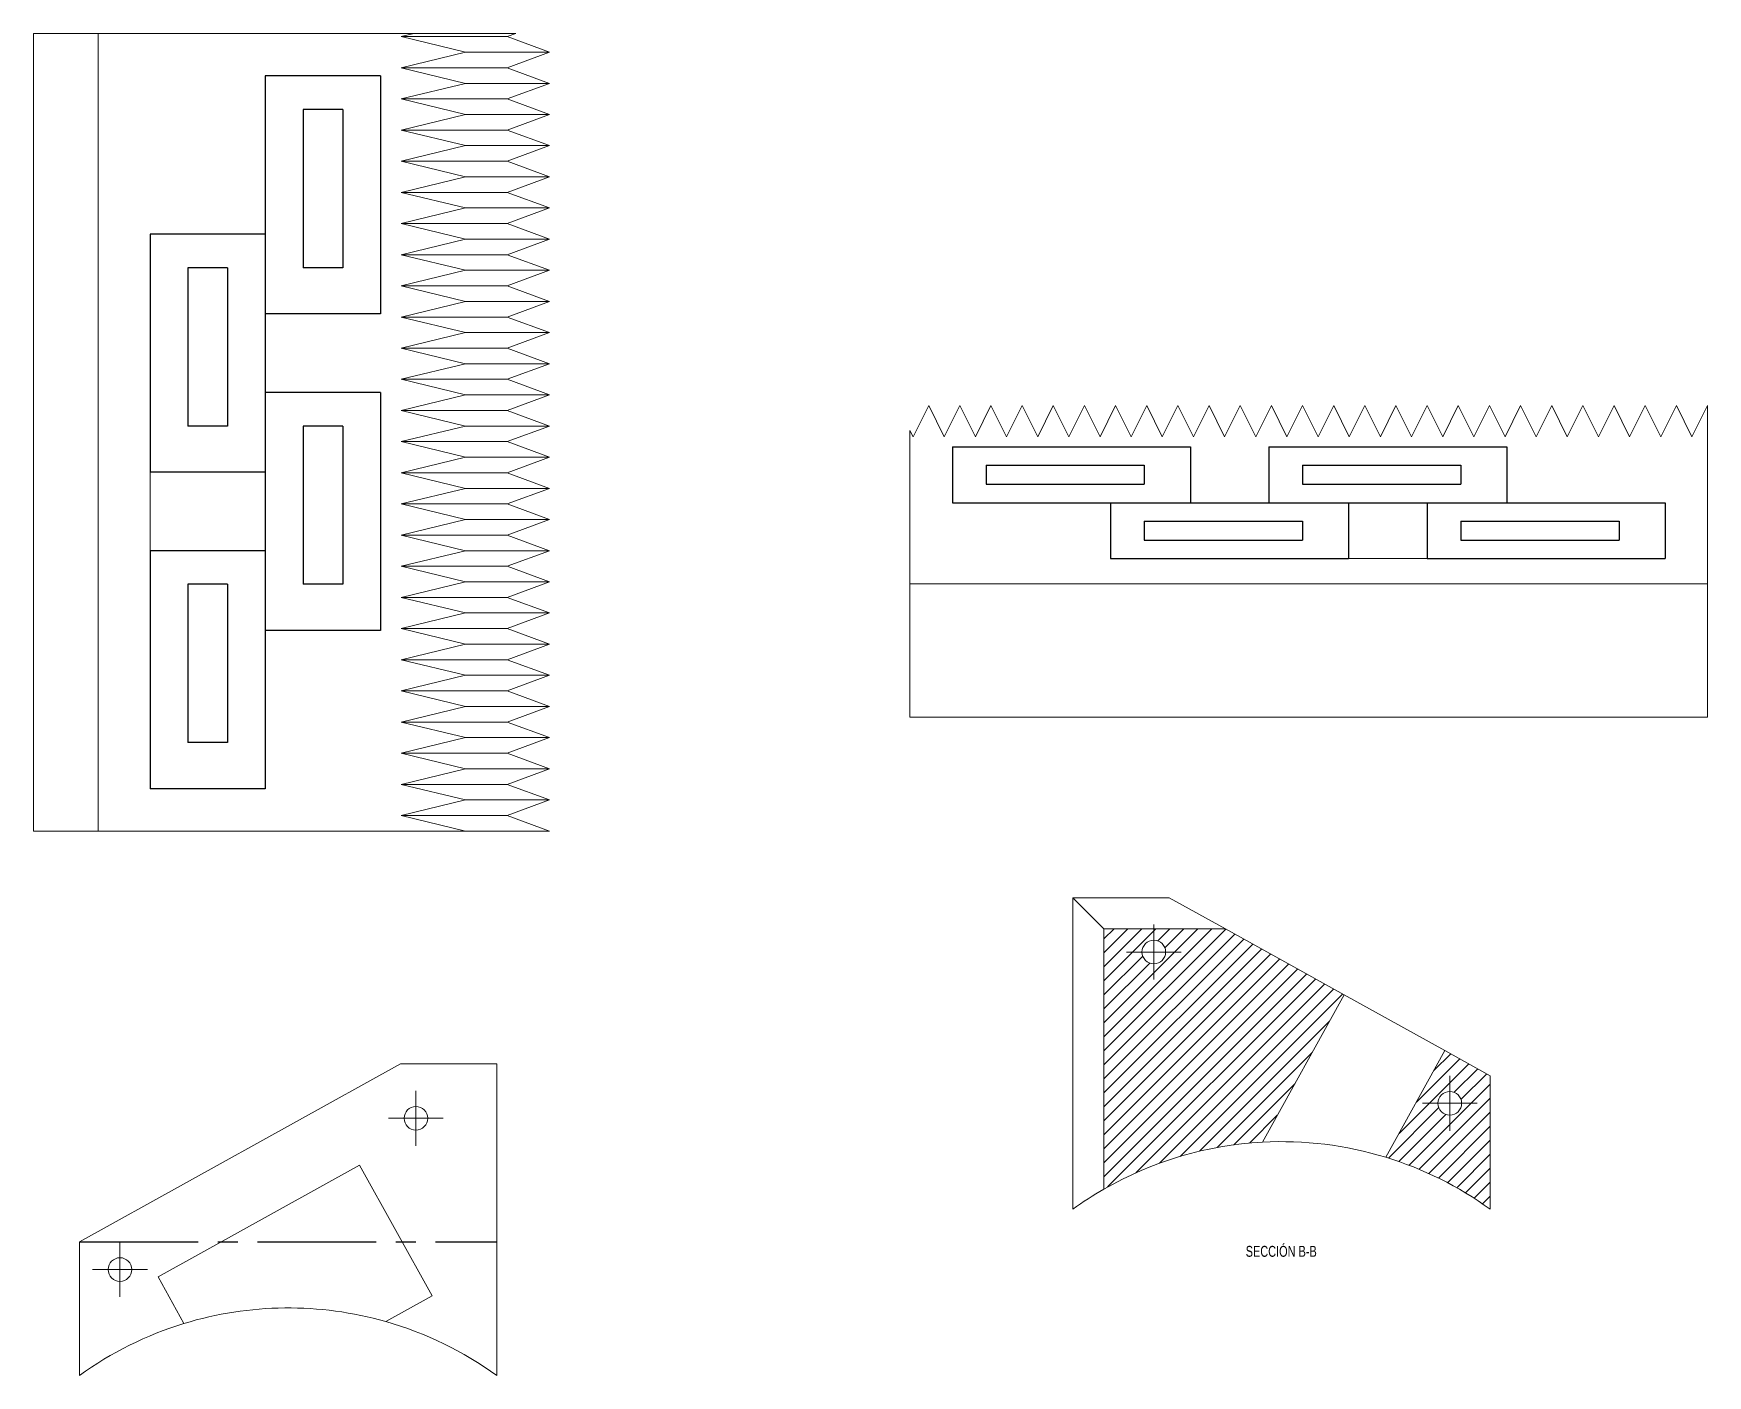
# Model space of a CAD drawing. Header units: millimetres. Extents: x 373 to 1237, y 912 to 1286.
# Drawn here: x 372.8 to 641.5, y 1070.5 to 1285.9 of the extents above; entities that cross this region are included whole.
import ezdxf

# ---------------------------------------------------------------- set-up
doc = ezdxf.new("R2010")
doc.units = ezdxf.units.MM
doc.linetypes.add('CENTER2', pattern=[28.575000000000003, 19.05, -3.175, 3.175, -3.175])
doc.styles.add('SLDTEXTSTYLE0', font='TXT', dxfattribs={"width": 0.75})
pattern_1 = [(45, (58.71661467833314, 852.2474516610171), (-1.122532015133644, 1.122532015133644), [])]

# ---------------------------------------------------------------- blocks, each defined once
blk = doc.blocks.new('SW_CENTERMARKSYMBOL_0')
at = {"color": 0, "linetype": 'Continuous', "lineweight": 0}
for p, q in [((0, 5.000000000000004), (0, 8.797300000000007)), ((-5.000000000000004, 0), (-8.797300000000007, 0)), ((0, 0), (-5.000000000000004, 0)), ((0, 0), (0, 5.000000000000004)), ((0, 0), (0, -5.000000000000004)), ((0, 0), (5.000000000000004, 0)), ((5.000000000000004, 0), (8.797299999999952, 0)), ((0, -5.000000000000004), (0, -8.797300000000007))]:
    blk.add_line(p, q, dxfattribs=at)
blk = doc.blocks.new('SW_CENTERMARKSYMBOL_1')
at = {"color": 0, "linetype": 'Continuous', "lineweight": 0}
for p, q in [((0, 5.000000000000004), (0, 8.797299999999897)), ((-4.999999999999948, 0), (-8.797299999999952, 0)), ((0, 0), (-4.999999999999948, 0)), ((0, 0), (0, 5.000000000000004)), ((0, 0), (0, -5.000000000000004)), ((0, 0), (5.000000000000004, 0)), ((5.000000000000004, 0), (8.797300000000007, 0)), ((0, -5.000000000000004), (0, -8.797300000000007))]:
    blk.add_line(p, q, dxfattribs=at)
blk = doc.blocks.new('SW_CENTERMARKSYMBOL_4')
at = {"color": 0, "linetype": 'Continuous', "lineweight": 0}
for p, q in [((0, 5.000000000000004), (0, 8.797300000000007)), ((-4.999999999999893, 0), (-8.797299999999897, 0)), ((0, 0), (-4.999999999999893, 0)), ((0, 0), (0, 5.000000000000004)), ((0, 0), (0, -5.000000000000004)), ((0, 0), (5.000000000000115, 0)), ((5.000000000000115, 0), (8.797300000000119, 0)), ((0, -5.000000000000004), (0, -8.797300000000007))]:
    blk.add_line(p, q, dxfattribs=at)
blk = doc.blocks.new('SW_CENTERMARKSYMBOL_5')
at = {"color": 0, "linetype": 'Continuous', "lineweight": 0}
for p, q in [((0, 5.000000000000004), (0, 8.797299999999897)), ((-5.000000000000004, 0), (-8.797299999999897, 0)), ((0, 0), (-5.000000000000004, 0)), ((0, 0), (0, 5.000000000000004)), ((0, 0), (0, -5.000000000000004)), ((0, 0), (5.000000000000004, 0)), ((5.000000000000004, 0), (8.797300000000007, 0)), ((0, -5.000000000000004), (0, -8.797300000000007))]:
    blk.add_line(p, q, dxfattribs=at)
blk = doc.blocks.new('*U46')
at = {"color": 0, "linetype": 'CENTER2', "transparency": 16777216}
blk.add_line((-3.5, 0), (63.50000397888297, 0), dxfattribs=at)

msp = doc.modelspace()

# ---------------------------------------------------------------- hatches: boundary and pattern name
at = {"linetype": 'Continuous', "lineweight": 0}
h = msp.add_hatch(dxfattribs=at)
h.set_pattern_fill('ANSI31', scale=0.5, style=0)
h.set_pattern_definition(pattern_1)
edge = h.paths.add_edge_path(flags=0)
edge.add_line((583.1501629575189, 1131.611771734092), (564.0834533418797, 1142.180621455463))
edge.add_line((564.0834533418797, 1142.180621455463), (544.6048589336274, 1142.180621455463))
edge.add_line((544.6048589336274, 1142.180621455463), (544.6048589336274, 1100.415228049966))
edge.add_arc((573.1048589336272, 1050.878650655075), 57.15000000000002, 93.082183385735, 119.91321446605599, ccw=False)
edge.add_line((570.0320001983127, 1107.945979655062), (583.1501629575187, 1131.611771734093))
edge = h.paths.add_edge_path(flags=0)
edge.add_arc((552.6048589336272, 1138.460621455463), 1.898649999999984, 0, 360)
h = msp.add_hatch(dxfattribs=at)
h.set_pattern_fill('ANSI31', scale=0.5, style=0)
h.set_pattern_definition(pattern_1)
edge = h.paths.add_edge_path(flags=0)
edge.add_line((606.6048589336272, 1097.180621455463), (606.6048589336272, 1118.610621455462))
edge.add_line((606.6048589336272, 1118.610621455463), (599.3306275395973, 1122.642793759535))
edge.add_line((599.3306275395976, 1122.642793759535), (589.8410582279803, 1105.52315754442))
edge.add_arc((573.1048589336272, 1050.878650655075), 57.15000000000002, 54.11383598828888, 72.9715282081616, ccw=False)
edge = h.paths.add_edge_path(flags=0)
edge.add_arc((600.1048589336272, 1114.180621455463), 1.898649999999985, 0, 360)

# ---------------------------------------------------------------- linework, layer by layer
at = {"color": 7, "linetype": 'Continuous', "lineweight": 15}
for p, q in [((372.796264544158, 1285.867565419388), (372.796264544158, 1157.867565419388)), ((383.185734706037, 1285.867565419388), (372.796264544158, 1285.867565419388)), ((383.185734706037, 1285.867565419388), (383.185734706037, 1157.867565419388)), ((433.86542210068, 1285.867565419388), (383.185734706037, 1285.867565419388)), ((433.86542210068, 1285.867565419388), (431.8027567610527, 1285.367565419388)), ((431.8027567610527, 1285.367565419388), (442.1160834591892, 1282.867565419388)), ((431.8027567610527, 1285.367565419388), (448.8391192978854, 1285.367565419388)), ((450.1985486252711, 1285.867565419388), (433.86542210068, 1285.867565419388)), ((450.1985486252711, 1285.867565419388), (448.8391192978854, 1285.367565419388)), ((448.8391192978854, 1285.367565419388), (455.636265934814, 1282.867565419388)), ((442.1160834591892, 1282.867565419388), (431.8027567610527, 1280.367565419388)), ((442.1160834591892, 1282.867565419388), (455.636265934814, 1282.867565419388)), ((455.636265934814, 1282.867565419388), (448.8391192978854, 1280.367565419388)), ((431.8027567610527, 1280.367565419388), (442.1160834591892, 1277.867565419388)), ((431.8027567610527, 1280.367565419388), (448.8391192978854, 1280.367565419388)), ((448.8391192978854, 1280.367565419388), (455.636265934814, 1277.867565419388)), ((442.1160834591892, 1277.867565419388), (431.8027567610527, 1275.367565419388)), ((442.1160834591892, 1277.867565419388), (455.636265934814, 1277.867565419388)), ((455.636265934814, 1277.867565419388), (448.8391192978854, 1275.367565419388)), ((431.8027567610527, 1275.367565419388), (442.1160834591892, 1272.867565419388)), ((431.8027567610527, 1275.367565419388), (448.8391192978854, 1275.367565419388)), ((448.8391192978854, 1275.367565419388), (455.636265934814, 1272.867565419388)), ((442.1160834591892, 1272.867565419388), (431.8027567610527, 1270.367565419388)), ((442.1160834591892, 1272.867565419388), (455.636265934814, 1272.867565419388)), ((455.636265934814, 1272.867565419388), (448.8391192978854, 1270.367565419388)), ((431.8027567610527, 1270.367565419388), (442.1160834591892, 1267.867565419388)), ((431.8027567610527, 1270.367565419388), (448.8391192978854, 1270.367565419388)), ((448.8391192978854, 1270.367565419388), (455.6362659348141, 1267.867565419388)), ((442.1160834591892, 1267.867565419388), (431.8027567610527, 1265.367565419388)), ((442.1160834591892, 1267.867565419388), (455.6362659348141, 1267.867565419388)), ((455.6362659348141, 1267.867565419388), (448.8391192978854, 1265.367565419388)), ((431.8027567610527, 1265.367565419388), (442.1160834591892, 1262.867565419388)), ((431.8027567610527, 1265.367565419388), (448.8391192978854, 1265.367565419388)), ((442.1160834591892, 1262.867565419388), (431.8027567610527, 1260.367565419388)), ((442.1160834591892, 1262.867565419388), (455.6362659348141, 1262.867565419388)), ((448.8391192978854, 1265.367565419388), (455.6362659348141, 1262.867565419388)), ((455.6362659348141, 1262.867565419388), (448.8391192978854, 1260.367565419388)), ((431.8027567610527, 1260.367565419388), (442.1160834591892, 1257.867565419388)), ((431.8027567610527, 1260.367565419388), (448.8391192978854, 1260.367565419388)), ((448.8391192978854, 1260.367565419388), (455.6362659348141, 1257.867565419388)), ((442.1160834591892, 1257.867565419388), (431.8027567610527, 1255.367565419388)), ((442.1160834591892, 1257.867565419388), (455.6362659348141, 1257.867565419388)), ((455.6362659348141, 1257.867565419388), (448.8391192978854, 1255.367565419388)), ((431.8027567610527, 1255.367565419388), (442.1160834591892, 1252.867565419388)), ((431.8027567610527, 1255.367565419388), (448.8391192978854, 1255.367565419388)), ((448.8391192978854, 1255.367565419388), (455.6362659348141, 1252.867565419388)), ((442.1160834591892, 1252.867565419388), (431.8027567610527, 1250.367565419388)), ((442.1160834591892, 1252.867565419388), (455.6362659348141, 1252.867565419388)), ((455.6362659348141, 1252.867565419388), (448.8391192978855, 1250.367565419388)), ((431.8027567610527, 1250.367565419388), (442.1160834591892, 1247.867565419388)), ((431.8027567610527, 1250.367565419388), (448.8391192978855, 1250.367565419388)), ((448.8391192978855, 1250.367565419388), (455.6362659348141, 1247.867565419388)), ((442.1160834591892, 1247.867565419388), (431.8027567610527, 1245.367565419388)), ((442.1160834591892, 1247.867565419388), (455.6362659348141, 1247.867565419388)), ((455.6362659348141, 1247.867565419388), (448.8391192978855, 1245.367565419388)), ((431.8027567610527, 1245.367565419388), (442.1160834591892, 1242.867565419388)), ((431.8027567610527, 1245.367565419388), (448.8391192978855, 1245.367565419388)), ((448.8391192978855, 1245.367565419388), (455.6362659348141, 1242.867565419388)), ((442.1160834591892, 1242.867565419388), (431.8027567610527, 1240.367565419388)), ((442.1160834591892, 1242.867565419388), (455.6362659348141, 1242.867565419388)), ((455.6362659348141, 1242.867565419388), (448.8391192978855, 1240.367565419388)), ((431.8027567610527, 1240.367565419388), (442.1160834591892, 1237.867565419388)), ((431.8027567610527, 1240.367565419388), (448.8391192978855, 1240.367565419388)), ((448.8391192978855, 1240.367565419388), (455.6362659348141, 1237.867565419388)), ((442.1160834591892, 1237.867565419388), (431.8027567610527, 1235.367565419388)), ((442.1160834591892, 1237.867565419388), (455.6362659348141, 1237.867565419388)), ((455.6362659348141, 1237.867565419388), (448.8391192978855, 1235.367565419388)), ((431.8027567610527, 1235.367565419388), (442.1160834591892, 1232.867565419388)), ((431.8027567610527, 1235.367565419388), (448.8391192978855, 1235.367565419388)), ((448.8391192978855, 1235.367565419388), (455.6362659348142, 1232.867565419388)), ((442.1160834591892, 1232.867565419388), (431.8027567610527, 1230.367565419388)), ((442.1160834591892, 1232.867565419388), (455.6362659348142, 1232.867565419388)), ((455.6362659348142, 1232.867565419388), (448.8391192978855, 1230.367565419388)), ((431.8027567610527, 1230.367565419388), (442.1160834591892, 1227.867565419388)), ((431.8027567610527, 1230.367565419388), (448.8391192978855, 1230.367565419388)), ((442.1160834591892, 1227.867565419388), (431.8027567610527, 1225.367565419388)), ((442.1160834591892, 1227.867565419388), (455.6362659348142, 1227.867565419388)), ((448.8391192978855, 1230.367565419388), (455.6362659348142, 1227.867565419388)), ((455.6362659348142, 1227.867565419388), (448.8391192978855, 1225.367565419388)), ((431.8027567610527, 1225.367565419388), (442.1160834591892, 1222.867565419388)), ((431.8027567610527, 1225.367565419388), (448.8391192978855, 1225.367565419388)), ((448.8391192978855, 1225.367565419388), (455.6362659348142, 1222.867565419388)), ((513.9721844535613, 1221.140202675047), (516.4721844535613, 1226.140202675047)), ((516.4721844535613, 1226.140202675047), (518.9721844535613, 1221.140202675047)), ((518.9721844535613, 1221.140202675047), (521.4721844535613, 1226.140202675047)), ((521.4721844535613, 1226.140202675047), (523.9721844535613, 1221.140202675047)), ((523.9721844535613, 1221.140202675047), (526.4721844535613, 1226.140202675047)), ((526.4721844535613, 1226.140202675047), (528.9721844535613, 1221.140202675047)), ((528.9721844535613, 1221.140202675047), (531.4721844535613, 1226.140202675047)), ((531.4721844535613, 1226.140202675047), (533.9721844535613, 1221.140202675047)), ((533.9721844535613, 1221.140202675047), (536.4721844535613, 1226.140202675047)), ((536.4721844535613, 1226.140202675047), (538.9721844535613, 1221.140202675047)), ((538.9721844535613, 1221.140202675047), (541.4721844535613, 1226.140202675047)), ((541.4721844535613, 1226.140202675047), (543.9721844535613, 1221.140202675047)), ((543.9721844535613, 1221.140202675047), (546.4721844535613, 1226.140202675047)), ((546.4721844535613, 1226.140202675047), (548.9721844535613, 1221.140202675047)), ((548.9721844535613, 1221.140202675047), (551.4721844535613, 1226.140202675047)), ((551.4721844535613, 1226.140202675047), (553.9721844535613, 1221.140202675047)), ((553.9721844535613, 1221.140202675047), (556.4721844535613, 1226.140202675047)), ((556.4721844535613, 1226.140202675047), (558.9721844535613, 1221.140202675047)), ((558.9721844535613, 1221.140202675047), (561.4721844535613, 1226.140202675047)), ((561.4721844535613, 1226.140202675047), (563.9721844535613, 1221.140202675047)), ((563.9721844535613, 1221.140202675047), (566.4721844535613, 1226.140202675047)), ((566.4721844535613, 1226.140202675047), (568.9721844535613, 1221.140202675047)), ((568.9721844535613, 1221.140202675047), (571.4721844535613, 1226.140202675047)), ((571.4721844535613, 1226.140202675047), (573.9721844535613, 1221.140202675047)), ((573.9721844535613, 1221.140202675047), (576.4721844535613, 1226.140202675047)), ((576.4721844535613, 1226.140202675047), (578.9721844535613, 1221.140202675047)), ((578.9721844535613, 1221.140202675047), (581.4721844535613, 1226.140202675047)), ((581.4721844535613, 1226.140202675047), (583.9721844535613, 1221.140202675047)), ((583.9721844535613, 1221.140202675047), (586.4721844535613, 1226.140202675047)), ((586.4721844535613, 1226.140202675047), (588.9721844535613, 1221.140202675047)), ((588.9721844535613, 1221.140202675047), (591.4721844535613, 1226.140202675047)), ((591.4721844535613, 1226.140202675047), (593.9721844535613, 1221.140202675047)), ((593.9721844535613, 1221.140202675047), (596.4721844535613, 1226.140202675047)), ((596.4721844535613, 1226.140202675047), (598.9721844535613, 1221.140202675047)), ((598.9721844535613, 1221.140202675047), (601.4721844535613, 1226.140202675047)), ((601.4721844535613, 1226.140202675047), (603.9721844535613, 1221.140202675047)), ((603.9721844535613, 1221.140202675047), (606.4721844535613, 1226.140202675047)), ((606.4721844535613, 1226.140202675047), (608.9721844535613, 1221.140202675047)), ((608.9721844535613, 1221.140202675047), (611.4721844535613, 1226.140202675047)), ((611.4721844535613, 1226.140202675047), (613.9721844535613, 1221.140202675047)), ((613.9721844535613, 1221.140202675047), (616.4721844535613, 1226.140202675047)), ((616.4721844535613, 1226.140202675047), (618.9721844535613, 1221.140202675047)), ((618.9721844535613, 1221.140202675047), (621.4721844535613, 1226.140202675047)), ((621.4721844535613, 1226.140202675047), (623.9721844535613, 1221.140202675047)), ((623.9721844535613, 1221.140202675047), (626.4721844535613, 1226.140202675047)), ((626.4721844535613, 1226.140202675047), (628.9721844535613, 1221.140202675047)), ((628.9721844535613, 1221.140202675047), (631.4721844535613, 1226.140202675047)), ((631.4721844535613, 1226.140202675047), (633.9721844535613, 1221.140202675047)), ((633.9721844535613, 1221.140202675047), (636.4721844535613, 1226.140202675047)), ((636.4721844535613, 1226.140202675047), (638.9721844535613, 1221.140202675047)), ((638.9721844535613, 1221.140202675047), (641.4721844535613, 1226.140202675047)), ((641.4721844535613, 1226.140202675047), (641.4721844535613, 1197.570202675046)), ((442.1160834591892, 1222.867565419388), (431.8027567610527, 1220.367565419388)), ((442.1160834591892, 1222.867565419388), (455.6362659348142, 1222.867565419388)), ((455.6362659348142, 1222.867565419388), (448.8391192978855, 1220.367565419388)), ((431.8027567610527, 1220.367565419388), (442.1160834591892, 1217.867565419388)), ((431.8027567610527, 1220.367565419388), (448.8391192978855, 1220.367565419388)), ((448.8391192978855, 1220.367565419388), (455.6362659348142, 1217.867565419388)), ((513.4721844535613, 1222.140202675047), (513.4721844535613, 1197.570202675046)), ((513.4721844535613, 1222.140202675047), (513.9721844535613, 1221.140202675047)), ((442.1160834591892, 1217.867565419388), (431.8027567610527, 1215.367565419388)), ((442.1160834591892, 1217.867565419388), (455.6362659348142, 1217.867565419388)), ((455.6362659348142, 1217.867565419388), (448.8391192978855, 1215.367565419388)), ((391.5027567610527, 1202.867565419388), (391.5027567610527, 1215.467565419387)), ((391.5027567610527, 1215.467565419387), (410.0027567610527, 1215.467565419387)), ((410.0027567610527, 1215.467565419387), (410.0027567610527, 1202.867565419388)), ((431.8027567610527, 1215.367565419388), (442.1160834591892, 1212.867565419388)), ((431.8027567610527, 1215.367565419388), (448.8391192978855, 1215.367565419388)), ((448.8391192978855, 1215.367565419388), (455.6362659348142, 1212.867565419388)), ((442.1160834591892, 1212.867565419388), (431.8027567610527, 1210.367565419388)), ((442.1160834591892, 1212.867565419388), (455.6362659348142, 1212.867565419388)), ((455.6362659348142, 1212.867565419388), (448.8391192978856, 1210.367565419388)), ((431.8027567610527, 1210.367565419388), (442.1160834591892, 1207.867565419388)), ((431.8027567610527, 1210.367565419388), (448.8391192978856, 1210.367565419388)), ((448.8391192978856, 1210.367565419388), (455.6362659348142, 1207.867565419388)), ((583.8721844535613, 1210.571352953676), (596.4721844535613, 1210.571352953676)), ((583.8721844535613, 1201.602374979119), (583.8721844535613, 1210.571352953676)), ((596.4721844535613, 1210.571352953676), (596.4721844535613, 1201.602374979119)), ((442.1160834591892, 1207.867565419388), (431.8027567610527, 1205.367565419388)), ((442.1160834591892, 1207.867565419388), (455.6362659348142, 1207.867565419388)), ((455.6362659348142, 1207.867565419388), (448.8391192978856, 1205.367565419388)), ((431.8027567610527, 1205.367565419388), (442.1160834591892, 1202.867565419388)), ((431.8027567610527, 1205.367565419388), (448.8391192978856, 1205.367565419388)), ((448.8391192978856, 1205.367565419388), (455.6362659348142, 1202.867565419388)), ((410.0027567610527, 1202.867565419388), (391.5027567610527, 1202.867565419388)), ((442.1160834591892, 1202.867565419388), (431.8027567610527, 1200.367565419388)), ((442.1160834591892, 1202.867565419388), (455.6362659348142, 1202.867565419388)), ((455.6362659348142, 1202.867565419388), (448.8391192978856, 1200.367565419388)), ((596.4721844535613, 1201.602374979119), (583.8721844535613, 1201.602374979119)), ((431.8027567610527, 1200.367565419388), (442.1160834591892, 1197.867565419388)), ((431.8027567610527, 1200.367565419388), (448.8391192978856, 1200.367565419388)), ((448.8391192978856, 1200.367565419388), (455.6362659348143, 1197.867565419388)), ((442.1160834591892, 1197.867565419388), (431.8027567610527, 1195.367565419388)), ((442.1160834591892, 1197.867565419388), (455.6362659348143, 1197.867565419388)), ((455.6362659348143, 1197.867565419388), (448.8391192978856, 1195.367565419388)), ((513.4721844535613, 1197.570202675046), (641.4721844535613, 1197.570202675046)), ((513.4721844535613, 1197.570202675046), (513.4721844535613, 1176.140202675047)), ((641.4721844535613, 1197.570202675046), (641.4721844535613, 1176.140202675047)), ((431.8027567610527, 1195.367565419388), (442.1160834591892, 1192.867565419388)), ((431.8027567610527, 1195.367565419388), (448.8391192978856, 1195.367565419388)), ((448.8391192978856, 1195.367565419388), (455.6362659348143, 1192.867565419388)), ((442.1160834591892, 1192.867565419388), (431.8027567610527, 1190.367565419388)), ((431.8027567610527, 1190.367565419388), (442.1160834591892, 1187.867565419388)), ((431.8027567610527, 1190.367565419388), (448.8391192978856, 1190.367565419388)), ((442.1160834591892, 1192.867565419388), (455.6362659348143, 1192.867565419388)), ((455.6362659348143, 1192.867565419388), (448.8391192978856, 1190.367565419388)), ((448.8391192978856, 1190.367565419388), (455.6362659348143, 1187.867565419388)), ((442.1160834591892, 1187.867565419388), (431.8027567610527, 1185.367565419388)), ((442.1160834591892, 1187.867565419388), (455.6362659348143, 1187.867565419388)), ((455.6362659348143, 1187.867565419388), (448.8391192978856, 1185.367565419388)), ((431.8027567610527, 1185.367565419388), (442.1160834591892, 1182.867565419388)), ((431.8027567610527, 1185.367565419388), (448.8391192978856, 1185.367565419388)), ((448.8391192978856, 1185.367565419388), (455.6362659348143, 1182.867565419388)), ((442.1160834591892, 1182.867565419388), (431.8027567610527, 1180.367565419388)), ((442.1160834591892, 1182.867565419388), (455.6362659348143, 1182.867565419388)), ((455.6362659348143, 1182.867565419388), (448.8391192978856, 1180.367565419388)), ((431.8027567610527, 1180.367565419388), (442.1160834591892, 1177.867565419388)), ((431.8027567610527, 1180.367565419388), (448.8391192978856, 1180.367565419388)), ((448.8391192978856, 1180.367565419388), (455.6362659348143, 1177.867565419388)), ((442.1160834591892, 1177.867565419388), (431.8027567610527, 1175.367565419388)), ((442.1160834591892, 1177.867565419388), (455.6362659348143, 1177.867565419388)), ((455.6362659348143, 1177.867565419388), (448.8391192978857, 1175.367565419388)), ((431.8027567610527, 1175.367565419388), (442.1160834591892, 1172.867565419388)), ((431.8027567610527, 1175.367565419388), (448.8391192978857, 1175.367565419388)), ((448.8391192978857, 1175.367565419388), (455.6362659348143, 1172.867565419388)), ((513.4721844535613, 1176.140202675047), (641.4721844535613, 1176.140202675047)), ((442.1160834591892, 1172.867565419388), (431.8027567610527, 1170.367565419388)), ((442.1160834591892, 1172.867565419388), (455.6362659348143, 1172.867565419388)), ((455.6362659348143, 1172.867565419388), (448.8391192978857, 1170.367565419388)), ((431.8027567610527, 1170.367565419388), (442.1160834591892, 1167.867565419388)), ((431.8027567610527, 1170.367565419388), (448.8391192978857, 1170.367565419388)), ((448.8391192978857, 1170.367565419388), (455.6362659348143, 1167.867565419388)), ((442.1160834591892, 1167.867565419388), (431.8027567610527, 1165.367565419388)), ((442.1160834591892, 1167.867565419388), (455.6362659348143, 1167.867565419388)), ((455.6362659348143, 1167.867565419388), (448.8391192978857, 1165.367565419388)), ((431.8027567610527, 1165.367565419388), (442.1160834591892, 1162.867565419388)), ((431.8027567610527, 1165.367565419388), (448.8391192978857, 1165.367565419388)), ((448.8391192978857, 1165.367565419388), (455.6362659348143, 1162.867565419388)), ((442.1160834591892, 1162.867565419388), (431.8027567610527, 1160.367565419388)), ((442.1160834591892, 1162.867565419388), (455.6362659348143, 1162.867565419388)), ((455.6362659348143, 1162.867565419388), (448.8391192978858, 1160.367565419388)), ((431.8027567610527, 1160.367565419388), (442.1160834591892, 1157.867565419388)), ((431.8027567610527, 1160.367565419388), (448.8391192978858, 1160.367565419388)), ((448.8391192978858, 1160.367565419388), (455.6362659348144, 1157.867565419388)), ((383.185734706037, 1157.867565419388), (372.796264544158, 1157.867565419388)), ((442.1160834591892, 1157.867565419388), (383.185734706037, 1157.867565419388)), ((455.6362659348144, 1157.867565419388), (442.1160834591892, 1157.867565419388)), ((555.0632145655234, 1147.180621455463), (539.6048589336278, 1147.180621455463)), ((544.6048589336276, 1142.180621455463), (539.6048589336278, 1147.180621455463)), ((539.6048589336278, 1147.180621455463), (539.6048589336276, 1097.180621455463)), ((564.0834533418799, 1142.180621455463), (555.0632145655234, 1147.180621455463)), ((544.6048589336278, 1100.415228049965), (544.6048589336276, 1142.180621455463)), ((564.0834533418799, 1142.180621455463), (544.6048589336276, 1142.180621455463)), ((564.0834533418799, 1142.180621455463), (583.1501629575191, 1131.611771734092)), ((583.1501629575191, 1131.611771734092), (570.0320001983132, 1107.945979655062)), ((583.1501629575191, 1131.611771734093), (599.330627539598, 1122.642793759535)), ((431.7182750208186, 1120.49647808536), (380.1766306527143, 1091.92647808536)), ((447.1766306527143, 1120.49647808536), (431.7182750208186, 1120.49647808536)), ((447.1766306527143, 1070.49647808536), (447.1766306527143, 1120.49647808536)), ((589.8410582279807, 1105.52315754442), (599.330627539598, 1122.642793759535)), ((599.330627539598, 1122.642793759535), (606.6048589336276, 1118.610621455463)), ((606.6048589336276, 1118.610621455463), (606.6048589336276, 1097.180621455463)), ((392.7837678694536, 1086.337833610899), (425.1446970336112, 1104.275789560013)), ((425.1446970336112, 1104.275789560013), (436.7801279195235, 1083.284916588668)), ((380.1766306527143, 1091.92647808536), (380.1766306527143, 1070.49647808536)), ((392.7837678694536, 1086.337833610899), (396.9404313583611, 1078.839014174317)), ((429.334466791369, 1079.157719231282), (436.7801279195235, 1083.284916588668))]:
    msp.add_line(p, q, dxfattribs=at)
at = {"color": 7, "linetype": 'Continuous'}
for p, q in [((428.5027567610526, 1279.067565419388), (410.0027567610527, 1279.067565419388)), ((410.0027567610527, 1279.067565419388), (410.0027567610527, 1240.867565419388)), ((428.5027567610526, 1279.067565419388), (428.5027567610527, 1240.867565419388)), ((422.4327567610527, 1273.667565419388), (416.0827567610527, 1273.667565419388)), ((416.0827567610527, 1273.667565419388), (416.0827567610527, 1248.267565419387)), ((422.4327567610527, 1273.667565419388), (422.4327567610527, 1248.267565419387)), ((410.0027567610527, 1253.667565419388), (391.5027567610527, 1253.667565419388)), ((391.5027567610527, 1253.667565419388), (391.5027567610527, 1215.467565419387)), ((410.0027567610527, 1253.667565419388), (410.0027567610527, 1215.467565419387)), ((403.9327567610527, 1248.267565419387), (397.5827567610527, 1248.267565419387)), ((397.5827567610527, 1248.267565419387), (397.5827567610527, 1222.867565419388)), ((403.9327567610527, 1248.267565419387), (403.9327567610527, 1222.867565419388)), ((422.4327567610527, 1248.267565419387), (416.0827567610527, 1248.267565419387)), ((428.5027567610527, 1240.867565419388), (410.0027567610527, 1240.867565419388)), ((428.5027567610527, 1228.267565419388), (410.0027567610527, 1228.267565419387)), ((410.0027567610527, 1228.267565419387), (410.0027567610527, 1190.067565419387)), ((428.5027567610527, 1228.267565419388), (428.5027567610527, 1190.067565419387)), ((403.9327567610527, 1222.867565419388), (397.5827567610527, 1222.867565419388)), ((422.4327567610527, 1222.867565419388), (416.0827567610527, 1222.867565419388)), ((416.0827567610527, 1222.867565419388), (416.0827567610527, 1197.467565419387)), ((422.4327567610527, 1222.867565419388), (422.4327567610527, 1197.467565419387)), ((520.2721844535612, 1219.540330928234), (520.2721844535613, 1210.571352953676)), ((520.2721844535612, 1219.540330928234), (558.4721844535612, 1219.540330928234)), ((558.4721844535612, 1219.540330928234), (558.4721844535612, 1210.571352953676)), ((571.0721844535612, 1219.540330928234), (571.0721844535612, 1210.571352953676)), ((571.0721844535612, 1219.540330928234), (609.2721844535612, 1219.540330928234)), ((609.2721844535612, 1219.540330928234), (609.2721844535613, 1210.571352953676)), ((410.0027567610527, 1215.467565419387), (391.5027567610527, 1215.467565419387)), ((525.6721844535612, 1216.597536533338), (525.6721844535612, 1213.518995444774)), ((525.6721844535612, 1216.597536533338), (551.0721844535612, 1216.597536533338)), ((551.0721844535612, 1216.597536533338), (551.0721844535612, 1213.518995444774)), ((576.4721844535612, 1216.597536533338), (576.4721844535612, 1213.518995444774)), ((576.4721844535612, 1216.597536533338), (601.8721844535612, 1216.597536533338)), ((601.8721844535612, 1216.597536533338), (601.8721844535612, 1213.518995444774)), ((525.6721844535612, 1213.518995444774), (551.0721844535612, 1213.518995444774)), ((576.4721844535612, 1213.518995444774), (601.8721844535612, 1213.518995444774)), ((520.2721844535613, 1210.571352953676), (558.4721844535612, 1210.571352953676)), ((545.6721844535613, 1210.571352953676), (545.6721844535613, 1201.602374979119)), ((545.6721844535613, 1210.571352953676), (583.8721844535612, 1210.571352953676)), ((571.0721844535612, 1210.571352953676), (609.2721844535613, 1210.571352953676)), ((583.8721844535612, 1210.571352953676), (583.8721844535613, 1201.602374979119)), ((596.4721844535612, 1210.571352953676), (596.4721844535613, 1201.602374979119)), ((596.4721844535612, 1210.571352953676), (634.6721844535612, 1210.571352953676)), ((634.6721844535612, 1210.571352953676), (634.6721844535614, 1201.602374979119)), ((551.0721844535612, 1207.628558558781), (551.0721844535612, 1204.550017470217)), ((551.0721844535612, 1207.628558558781), (576.4721844535612, 1207.628558558781)), ((576.4721844535612, 1207.628558558781), (576.4721844535613, 1204.550017470217)), ((601.8721844535612, 1207.628558558781), (601.8721844535613, 1204.550017470217)), ((601.8721844535612, 1207.628558558781), (627.2721844535613, 1207.628558558781)), ((627.2721844535613, 1207.628558558781), (627.2721844535613, 1204.550017470217)), ((551.0721844535612, 1204.550017470217), (576.4721844535613, 1204.550017470217)), ((601.8721844535613, 1204.550017470217), (627.2721844535613, 1204.550017470217)), ((410.0027567610527, 1202.867565419388), (391.5027567610527, 1202.867565419388)), ((391.5027567610527, 1202.867565419388), (391.5027567610527, 1164.667565419388)), ((410.0027567610527, 1202.867565419388), (410.0027567610527, 1164.667565419388)), ((545.6721844535613, 1201.602374979119), (583.8721844535613, 1201.602374979119)), ((596.4721844535613, 1201.602374979119), (634.6721844535614, 1201.602374979119)), ((403.9327567610527, 1197.467565419387), (397.5827567610527, 1197.467565419387)), ((397.5827567610527, 1197.467565419387), (397.5827567610527, 1172.067565419387)), ((403.9327567610527, 1197.467565419387), (403.9327567610527, 1172.067565419387)), ((422.4327567610527, 1197.467565419387), (416.0827567610527, 1197.467565419387)), ((428.5027567610527, 1190.067565419387), (410.0027567610527, 1190.067565419387)), ((403.9327567610527, 1172.067565419387), (397.5827567610527, 1172.067565419387)), ((410.0027567610527, 1164.667565419388), (391.5027567610527, 1164.667565419388))]:
    msp.add_line(p, q, dxfattribs=at)
at = {"color": 7, "linetype": 'Continuous', "lineweight": 15}
for centre, radius in [((552.6048589336276, 1138.460621455463), 1.898650000000032), ((600.1048589336276, 1114.180621455463), 1.898649999999975), ((434.1766306527143, 1111.776478085359), 1.898650000000004), ((386.6766306527143, 1087.49647808536), 1.898649999999975)]:
    msp.add_circle(centre, radius, dxfattribs=at)
for centre, radius, start, end in [((573.1048589336276, 1050.878650655075), 57.15000000000002, 93.08218338573451, 119.9132144660513), ((573.1048589336276, 1050.878650655075), 57.15000000000006, 72.97152820816787, 93.08218338573451), ((573.1048589336276, 1050.878650655075), 57.15000000000004, 54.11383598828512, 72.97152820816787), ((573.1048589336276, 1050.878650655075), 57.15000000000005, 119.9132144660513, 125.8861640117149), ((413.6766306527143, 1024.194507284971), 57.15000000000005, 74.09888793949081, 107.0284717918324), ((413.6766306527143, 1024.194507284971), 57.15000000000005, 107.0284717918324, 125.8861640117146), ((413.6766306527143, 1024.194507284971), 57.15000000000004, 54.11383598828543, 74.09888793949081)]:
    msp.add_arc(centre, radius, start, end, dxfattribs=at)

# ---------------------------------------------------------------- block references
at = {"color": 7, "linetype": 'Continuous', "lineweight": 0, "xscale": 0.5, "yscale": 0.5, "zscale": 0.5}
for name, p in [('SW_CENTERMARKSYMBOL_5', (552.6048589336272, 1138.460621455463)), ('SW_CENTERMARKSYMBOL_4', (600.1048589336272, 1114.180621455463)), ('SW_CENTERMARKSYMBOL_1', (434.1766306527143, 1111.776478085359)), ('SW_CENTERMARKSYMBOL_0', (386.6766306527143, 1087.49647808536))]:
    msp.add_blockref(name, p, dxfattribs=at)
at = {"linetype": 'CENTER2'}
msp.add_blockref('*U46', (383.6766266738313, 1091.926474356703), dxfattribs=at)

# ---------------------------------------------------------------- texts
at = {"color": 7, "linetype": 'Continuous', "lineweight": 0, "insert": (573.058071075618, 1091.298642734835), "char_height": 1.75, "attachment_point": 2, "style": 'SLDTEXTSTYLE0'}
msp.add_mtext('SECCIÓN B-B', dxfattribs=at)

doc.saveas('drawing.dxf')
